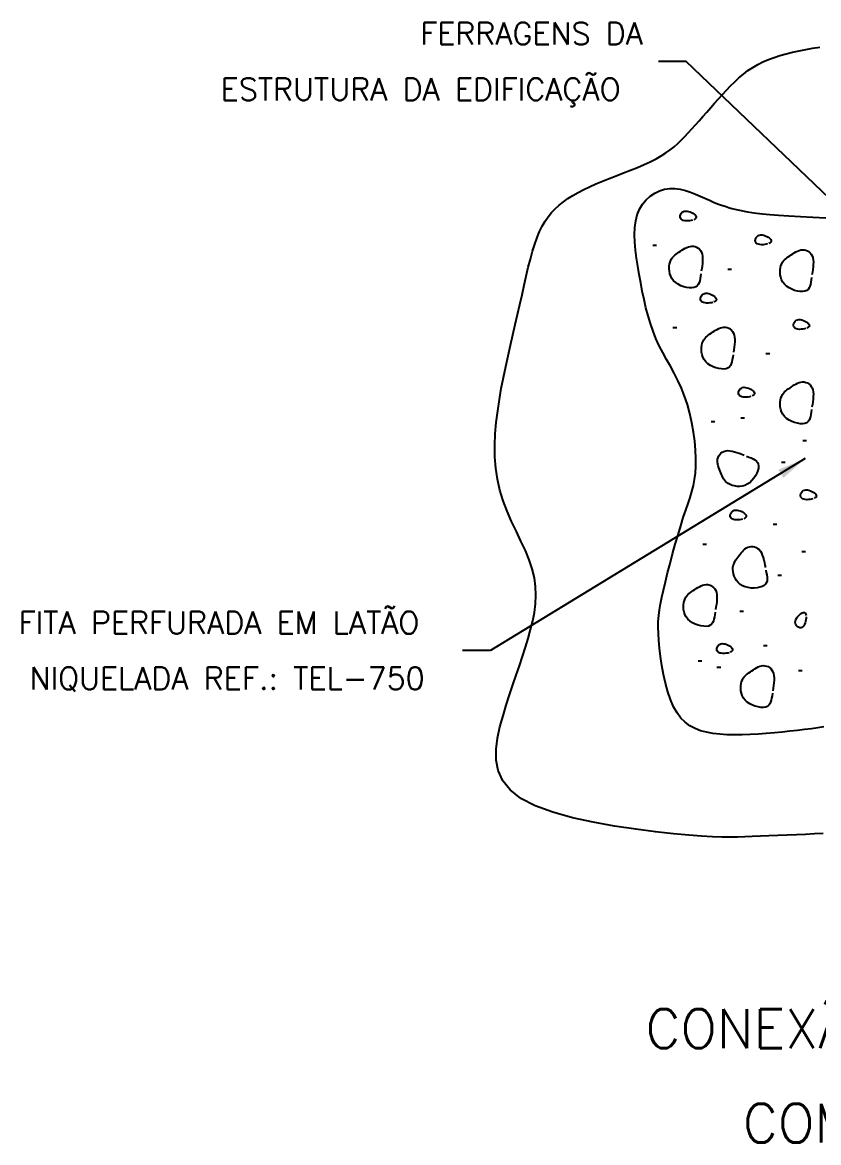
# Model space of a CAD drawing. Header units: millimetres. Extents: x -5452.7 to -5435.1, y -4666.2 to -4655.8.
# Drawn here: x -5452.66 to -5445.5, y -4666.17 to -4656.08 of the extents above; entities that cross this region are included whole.
import ezdxf
from ezdxf.enums import TextEntityAlignment as Align

# ---------------------------------------------------------------- set-up
doc = ezdxf.new("R2010")
doc.units = ezdxf.units.MM
doc.header["$LTSCALE"] = 10
doc.layers.add('Termotécnica', color=7, linetype='Continuous')
doc.styles.add('r140', font='romans.shx')
doc.styles.add('r80', font='romans.shx')

msp = doc.modelspace()

# ---------------------------------------------------------------- linework, layer by layer
at = {"layer": 'Termotécnica', "color": 2, "ltscale": 1.6}
for p, q in [((-5446.687, -4656.435), (-5446.937, -4656.435)), ((-5445.263, -4657.798), (-5446.687, -4656.435)), ((-5445.616, -4660.008), (-5448.451, -4661.737)), ((-5448.336, -4660.39), (-5448.366, -4660.294)), ((-5448.451, -4661.737), (-5448.701, -4661.737))]:
    msp.add_line(p, q, dxfattribs=at)
at = {"layer": 'Termotécnica', "color": 1}
for p, q in [((-5446.989, -4658.088), (-5446.955, -4658.088)), ((-5446.313, -4658.303), (-5446.28, -4658.303)), ((-5447.097, -4658.428), (-5447.11, -4658.353)), ((-5446.807, -4658.828), (-5446.773, -4658.828)), ((-5445.97, -4659.064), (-5445.936, -4659.064)), ((-5446.464, -4659.676), (-5446.43, -4659.676)), ((-5446.195, -4659.644), (-5446.162, -4659.644)), ((-5445.638, -4659.848), (-5445.604, -4659.848)), ((-5445.831, -4660.041), (-5445.797, -4660.041)), ((-5445.906, -4660.599), (-5445.872, -4660.599)), ((-5446.539, -4660.781), (-5446.505, -4660.781)), ((-5445.648, -4660.845), (-5445.615, -4660.845)), ((-5445.863, -4661.06), (-5445.829, -4661.06)), ((-5446.206, -4661.382), (-5446.172, -4661.382)), ((-5445.992, -4661.693), (-5445.958, -4661.693)), ((-5446.58, -4661.83), (-5446.546, -4661.83)), ((-5446.411, -4661.886), (-5446.377, -4661.886)), ((-5445.678, -4661.918), (-5445.644, -4661.918))]:
    msp.add_line(p, q, dxfattribs=at)
at = {"layer": 'Termotécnica', "color": 2, "ltscale": 1.6}
for points in [[(-5448.366, -4660.294), (-5448.388, -4660.195), (-5448.402, -4660.095), (-5448.41, -4659.993), (-5448.411, -4659.89), (-5448.407, -4659.787), (-5448.398, -4659.684), (-5448.385, -4659.581), (-5448.37, -4659.479), (-5448.353, -4659.378), (-5448.334, -4659.279), (-5448.313, -4659.181), (-5448.292, -4659.084), (-5448.27, -4658.989), (-5448.248, -4658.895), (-5448.227, -4658.802), (-5448.206, -4658.711), (-5448.185, -4658.621), (-5448.166, -4658.534), (-5448.147, -4658.448), (-5448.129, -4658.366), (-5448.11, -4658.287), (-5448.091, -4658.213), (-5448.072, -4658.143), (-5448.052, -4658.079), (-5448.031, -4658.02), (-5448.009, -4657.966), (-5447.985, -4657.918), (-5447.959, -4657.873), (-5447.931, -4657.832), (-5447.901, -4657.795), (-5447.868, -4657.76), (-5447.833, -4657.728), (-5447.794, -4657.697), (-5447.753, -4657.668), (-5447.708, -4657.64), (-5447.66, -4657.613), (-5447.61, -4657.587), (-5447.557, -4657.562), (-5447.501, -4657.537), (-5447.442, -4657.512), (-5447.38, -4657.487), (-5447.317, -4657.463), (-5447.253, -4657.438), (-5447.189, -4657.413), (-5447.127, -4657.388), (-5447.067, -4657.363), (-5447.011, -4657.337), (-5446.959, -4657.311), (-5446.912, -4657.285), (-5446.87, -4657.258), (-5446.832, -4657.231), (-5446.797, -4657.202), (-5446.764, -4657.173), (-5446.732, -4657.142), (-5446.701, -4657.111), (-5446.67, -4657.077), (-5446.638, -4657.042), (-5446.605, -4657.006), (-5446.572, -4656.968), (-5446.537, -4656.929), (-5446.503, -4656.89), (-5446.467, -4656.85), (-5446.432, -4656.81), (-5446.396, -4656.77), (-5446.36, -4656.731), (-5446.325, -4656.692), (-5446.288, -4656.654), (-5446.251, -4656.617), (-5446.213, -4656.582), (-5446.173, -4656.549), (-5446.132, -4656.517), (-5446.089, -4656.489), (-5446.044, -4656.463), (-5445.997, -4656.439), (-5445.948, -4656.418), (-5445.897, -4656.399), (-5445.844, -4656.381), (-5445.789, -4656.366), (-5445.732, -4656.352), (-5445.672, -4656.339), (-5445.611, -4656.327), (-5445.549, -4656.316), (-5445.485, -4656.307)], [(-5445.453, -4663.383), (-5445.532, -4663.388), (-5445.613, -4663.392), (-5445.696, -4663.396), (-5445.78, -4663.4), (-5445.862, -4663.403), (-5445.943, -4663.406), (-5446.02, -4663.409), (-5446.093, -4663.412), (-5446.16, -4663.415), (-5446.226, -4663.417), (-5446.294, -4663.418), (-5446.368, -4663.417), (-5446.452, -4663.414), (-5446.549, -4663.408), (-5446.665, -4663.399), (-5446.802, -4663.386), (-5446.963, -4663.369), (-5447.142, -4663.346), (-5447.332, -4663.318), (-5447.525, -4663.283), (-5447.713, -4663.242), (-5447.89, -4663.193), (-5448.047, -4663.135), (-5448.176, -4663.068), (-5448.274, -4662.992), (-5448.34, -4662.909), (-5448.381, -4662.818), (-5448.399, -4662.723), (-5448.4, -4662.625), (-5448.387, -4662.525), (-5448.365, -4662.425), (-5448.337, -4662.326), (-5448.308, -4662.23), (-5448.278, -4662.137), (-5448.248, -4662.047), (-5448.218, -4661.959), (-5448.189, -4661.874), (-5448.161, -4661.79), (-5448.135, -4661.708), (-5448.111, -4661.628), (-5448.089, -4661.549), (-5448.07, -4661.471), (-5448.055, -4661.394), (-5448.046, -4661.317), (-5448.042, -4661.24), (-5448.045, -4661.162), (-5448.055, -4661.083), (-5448.074, -4661.003), (-5448.102, -4660.921), (-5448.136, -4660.838), (-5448.176, -4660.752), (-5448.217, -4660.665), (-5448.26, -4660.575), (-5448.3, -4660.484), (-5448.336, -4660.39)]]:
    msp.add_lwpolyline(points, dxfattribs=at)
at = {"layer": 'Termotécnica', "color": 1}
for points in [[(-5447.11, -4658.353), (-5447.123, -4658.278), (-5447.134, -4658.204), (-5447.143, -4658.132), (-5447.149, -4658.062), (-5447.152, -4657.994), (-5447.149, -4657.93), (-5447.142, -4657.87), (-5447.128, -4657.814), (-5447.107, -4657.764), (-5447.08, -4657.719), (-5447.048, -4657.679), (-5447.011, -4657.646), (-5446.97, -4657.619), (-5446.927, -4657.598), (-5446.882, -4657.584), (-5446.835, -4657.577), (-5446.789, -4657.577), (-5446.742, -4657.584), (-5446.695, -4657.595), (-5446.65, -4657.61), (-5446.605, -4657.628), (-5446.561, -4657.647), (-5446.519, -4657.666), (-5446.479, -4657.684), (-5446.441, -4657.7), (-5446.405, -4657.715), (-5446.371, -4657.727), (-5446.338, -4657.738), (-5446.307, -4657.748), (-5446.278, -4657.757), (-5446.249, -4657.764), (-5446.222, -4657.771), (-5446.194, -4657.777), (-5446.166, -4657.783), (-5446.135, -4657.789), (-5446.098, -4657.794), (-5446.054, -4657.8), (-5446, -4657.805), (-5445.935, -4657.811), (-5445.857, -4657.817), (-5445.764, -4657.824), (-5445.659, -4657.831), (-5445.547, -4657.837), (-5445.43, -4657.843)], [(-5446.631, -4657.862), (-5446.643, -4657.866), (-5446.657, -4657.868), (-5446.672, -4657.869), (-5446.687, -4657.869), (-5446.701, -4657.868), (-5446.714, -4657.865), (-5446.725, -4657.861), (-5446.733, -4657.854), (-5446.739, -4657.846), (-5446.741, -4657.836), (-5446.741, -4657.825), (-5446.739, -4657.815), (-5446.733, -4657.804), (-5446.726, -4657.795), (-5446.717, -4657.788), (-5446.706, -4657.783), (-5446.694, -4657.781), (-5446.68, -4657.781), (-5446.666, -4657.784), (-5446.652, -4657.788), (-5446.639, -4657.794), (-5446.627, -4657.801), (-5446.616, -4657.809), (-5446.608, -4657.816), (-5446.602, -4657.824), (-5446.599, -4657.831), (-5446.599, -4657.837), (-5446.601, -4657.843), (-5446.605, -4657.849), (-5446.611, -4657.854), (-5446.62, -4657.859)], [(-5445.955, -4658.077), (-5445.968, -4658.08), (-5445.981, -4658.083), (-5445.996, -4658.084), (-5446.011, -4658.084), (-5446.025, -4658.083), (-5446.038, -4658.08), (-5446.049, -4658.075), (-5446.057, -4658.069), (-5446.063, -4658.06), (-5446.066, -4658.05), (-5446.065, -4658.04), (-5446.063, -4658.029), (-5446.058, -4658.019), (-5446.05, -4658.01), (-5446.041, -4658.002), (-5446.03, -4657.997), (-5446.018, -4657.995), (-5446.004, -4657.996), (-5445.99, -4657.998), (-5445.977, -4658.003), (-5445.963, -4658.009), (-5445.951, -4658.016), (-5445.94, -4658.023), (-5445.932, -4658.031), (-5445.926, -4658.038), (-5445.923, -4658.045), (-5445.923, -4658.052), (-5445.925, -4658.058), (-5445.929, -4658.063), (-5445.935, -4658.069), (-5445.944, -4658.073)], [(-5446.556, -4658.346), (-5446.559, -4658.368), (-5446.562, -4658.389), (-5446.566, -4658.408), (-5446.572, -4658.426), (-5446.579, -4658.441), (-5446.588, -4658.454), (-5446.6, -4658.464), (-5446.616, -4658.47), (-5446.636, -4658.473), (-5446.659, -4658.473), (-5446.684, -4658.469), (-5446.709, -4658.462), (-5446.735, -4658.453), (-5446.76, -4658.44), (-5446.782, -4658.425), (-5446.801, -4658.408), (-5446.816, -4658.388), (-5446.827, -4658.367), (-5446.835, -4658.345), (-5446.839, -4658.322), (-5446.841, -4658.3), (-5446.84, -4658.278), (-5446.837, -4658.258), (-5446.832, -4658.24), (-5446.826, -4658.224), (-5446.819, -4658.21), (-5446.81, -4658.198), (-5446.8, -4658.188), (-5446.79, -4658.178), (-5446.778, -4658.169), (-5446.766, -4658.161), (-5446.753, -4658.152), (-5446.74, -4658.143), (-5446.726, -4658.133), (-5446.712, -4658.124), (-5446.698, -4658.116), (-5446.683, -4658.109), (-5446.668, -4658.103), (-5446.653, -4658.099), (-5446.638, -4658.097), (-5446.623, -4658.098), (-5446.608, -4658.101), (-5446.594, -4658.106), (-5446.581, -4658.114), (-5446.569, -4658.124), (-5446.559, -4658.137), (-5446.551, -4658.151), (-5446.545, -4658.168), (-5446.541, -4658.187), (-5446.54, -4658.208), (-5446.54, -4658.229), (-5446.542, -4658.252), (-5446.545, -4658.276), (-5446.548, -4658.299), (-5446.552, -4658.323)], [(-5445.558, -4658.378), (-5445.561, -4658.4), (-5445.565, -4658.421), (-5445.569, -4658.441), (-5445.574, -4658.458), (-5445.581, -4658.473), (-5445.59, -4658.486), (-5445.603, -4658.496), (-5445.619, -4658.502), (-5445.638, -4658.505), (-5445.661, -4658.505), (-5445.686, -4658.501), (-5445.712, -4658.495), (-5445.737, -4658.485), (-5445.762, -4658.473), (-5445.784, -4658.458), (-5445.803, -4658.44), (-5445.818, -4658.421), (-5445.83, -4658.399), (-5445.837, -4658.377), (-5445.842, -4658.355), (-5445.843, -4658.332), (-5445.842, -4658.31), (-5445.839, -4658.29), (-5445.835, -4658.272), (-5445.828, -4658.256), (-5445.821, -4658.242), (-5445.812, -4658.23), (-5445.803, -4658.22), (-5445.792, -4658.21), (-5445.781, -4658.201), (-5445.769, -4658.193), (-5445.756, -4658.184), (-5445.743, -4658.175), (-5445.729, -4658.166), (-5445.715, -4658.157), (-5445.7, -4658.148), (-5445.686, -4658.141), (-5445.671, -4658.135), (-5445.656, -4658.131), (-5445.641, -4658.129), (-5445.626, -4658.13), (-5445.611, -4658.133), (-5445.597, -4658.138), (-5445.584, -4658.146), (-5445.572, -4658.157), (-5445.562, -4658.169), (-5445.553, -4658.184), (-5445.547, -4658.2), (-5445.544, -4658.219), (-5445.542, -4658.24), (-5445.543, -4658.262), (-5445.544, -4658.284), (-5445.547, -4658.308), (-5445.551, -4658.331), (-5445.555, -4658.355)], [(-5445.449, -4662.425), (-5445.502, -4662.433), (-5445.56, -4662.441), (-5445.622, -4662.449), (-5445.687, -4662.457), (-5445.754, -4662.464), (-5445.823, -4662.471), (-5445.894, -4662.478), (-5445.967, -4662.484), (-5446.039, -4662.49), (-5446.111, -4662.494), (-5446.183, -4662.496), (-5446.253, -4662.497), (-5446.321, -4662.495), (-5446.386, -4662.491), (-5446.447, -4662.484), (-5446.505, -4662.473), (-5446.559, -4662.459), (-5446.608, -4662.44), (-5446.654, -4662.415), (-5446.696, -4662.383), (-5446.735, -4662.345), (-5446.769, -4662.299), (-5446.801, -4662.244), (-5446.828, -4662.179), (-5446.852, -4662.108), (-5446.873, -4662.031), (-5446.891, -4661.952), (-5446.906, -4661.872), (-5446.918, -4661.792), (-5446.927, -4661.717), (-5446.934, -4661.647), (-5446.938, -4661.585), (-5446.94, -4661.528), (-5446.939, -4661.475), (-5446.935, -4661.423), (-5446.929, -4661.371), (-5446.92, -4661.317), (-5446.908, -4661.258), (-5446.893, -4661.193), (-5446.875, -4661.119), (-5446.855, -4661.039), (-5446.833, -4660.955), (-5446.81, -4660.868), (-5446.786, -4660.781), (-5446.761, -4660.696), (-5446.737, -4660.616), (-5446.714, -4660.541), (-5446.692, -4660.475), (-5446.671, -4660.414), (-5446.653, -4660.359), (-5446.637, -4660.305), (-5446.623, -4660.253), (-5446.612, -4660.199), (-5446.605, -4660.141), (-5446.601, -4660.078), (-5446.601, -4660.009), (-5446.604, -4659.933), (-5446.611, -4659.854), (-5446.622, -4659.771), (-5446.637, -4659.688), (-5446.655, -4659.605), (-5446.677, -4659.524), (-5446.702, -4659.447), (-5446.731, -4659.375), (-5446.762, -4659.306), (-5446.796, -4659.241), (-5446.83, -4659.178), (-5446.864, -4659.117), (-5446.898, -4659.055), (-5446.93, -4658.993), (-5446.96, -4658.929), (-5446.986, -4658.862), (-5447.01, -4658.794), (-5447.031, -4658.723), (-5447.05, -4658.651), (-5447.067, -4658.577), (-5447.083, -4658.503), (-5447.097, -4658.428)], [(-5446.448, -4658.603), (-5446.461, -4658.606), (-5446.475, -4658.608), (-5446.49, -4658.609), (-5446.504, -4658.61), (-5446.518, -4658.608), (-5446.531, -4658.605), (-5446.542, -4658.601), (-5446.551, -4658.594), (-5446.556, -4658.586), (-5446.559, -4658.576), (-5446.559, -4658.565), (-5446.556, -4658.555), (-5446.551, -4658.544), (-5446.544, -4658.535), (-5446.535, -4658.528), (-5446.524, -4658.523), (-5446.511, -4658.521), (-5446.498, -4658.521), (-5446.484, -4658.524), (-5446.47, -4658.529), (-5446.457, -4658.535), (-5446.444, -4658.541), (-5446.434, -4658.549), (-5446.426, -4658.556), (-5446.42, -4658.564), (-5446.417, -4658.571), (-5446.416, -4658.577), (-5446.418, -4658.583), (-5446.422, -4658.589), (-5446.429, -4658.594), (-5446.438, -4658.599)], [(-5446.266, -4659.075), (-5446.269, -4659.097), (-5446.273, -4659.118), (-5446.277, -4659.138), (-5446.282, -4659.155), (-5446.289, -4659.171), (-5446.298, -4659.183), (-5446.311, -4659.193), (-5446.327, -4659.2), (-5446.346, -4659.203), (-5446.369, -4659.202), (-5446.394, -4659.199), (-5446.42, -4659.192), (-5446.445, -4659.182), (-5446.47, -4659.17), (-5446.492, -4659.155), (-5446.511, -4659.137), (-5446.526, -4659.118), (-5446.538, -4659.097), (-5446.545, -4659.075), (-5446.55, -4659.052), (-5446.551, -4659.029), (-5446.55, -4659.008), (-5446.547, -4658.987), (-5446.543, -4658.969), (-5446.536, -4658.953), (-5446.529, -4658.939), (-5446.52, -4658.927), (-5446.511, -4658.917), (-5446.5, -4658.907), (-5446.489, -4658.899), (-5446.477, -4658.89), (-5446.464, -4658.881), (-5446.451, -4658.872), (-5446.437, -4658.863), (-5446.423, -4658.854), (-5446.408, -4658.846), (-5446.394, -4658.838), (-5446.379, -4658.832), (-5446.364, -4658.828), (-5446.349, -4658.826), (-5446.334, -4658.827), (-5446.319, -4658.83), (-5446.305, -4658.836), (-5446.292, -4658.844), (-5446.28, -4658.854), (-5446.27, -4658.866), (-5446.261, -4658.881), (-5446.255, -4658.898), (-5446.252, -4658.917), (-5446.25, -4658.937), (-5446.251, -4658.959), (-5446.252, -4658.982), (-5446.255, -4659.005), (-5446.259, -4659.029), (-5446.263, -4659.052)], [(-5445.612, -4658.839), (-5445.624, -4658.842), (-5445.638, -4658.844), (-5445.653, -4658.845), (-5445.668, -4658.846), (-5445.682, -4658.844), (-5445.695, -4658.841), (-5445.706, -4658.837), (-5445.714, -4658.83), (-5445.72, -4658.822), (-5445.722, -4658.812), (-5445.722, -4658.801), (-5445.719, -4658.791), (-5445.714, -4658.78), (-5445.707, -4658.771), (-5445.698, -4658.764), (-5445.687, -4658.759), (-5445.675, -4658.757), (-5445.661, -4658.757), (-5445.647, -4658.76), (-5445.633, -4658.765), (-5445.62, -4658.771), (-5445.608, -4658.777), (-5445.597, -4658.785), (-5445.589, -4658.792), (-5445.583, -4658.8), (-5445.58, -4658.807), (-5445.579, -4658.813), (-5445.581, -4658.819), (-5445.586, -4658.825), (-5445.592, -4658.83), (-5445.601, -4658.835)], [(-5445.558, -4659.569), (-5445.561, -4659.591), (-5445.565, -4659.612), (-5445.569, -4659.631), (-5445.574, -4659.649), (-5445.581, -4659.664), (-5445.59, -4659.677), (-5445.603, -4659.687), (-5445.619, -4659.693), (-5445.638, -4659.696), (-5445.661, -4659.696), (-5445.686, -4659.692), (-5445.712, -4659.685), (-5445.737, -4659.676), (-5445.762, -4659.663), (-5445.784, -4659.648), (-5445.803, -4659.631), (-5445.818, -4659.611), (-5445.83, -4659.59), (-5445.837, -4659.568), (-5445.842, -4659.545), (-5445.843, -4659.523), (-5445.842, -4659.501), (-5445.839, -4659.481), (-5445.835, -4659.463), (-5445.828, -4659.447), (-5445.821, -4659.433), (-5445.812, -4659.421), (-5445.803, -4659.41), (-5445.792, -4659.401), (-5445.781, -4659.392), (-5445.769, -4659.383), (-5445.756, -4659.375), (-5445.743, -4659.366), (-5445.729, -4659.356), (-5445.715, -4659.347), (-5445.7, -4659.339), (-5445.686, -4659.332), (-5445.671, -4659.326), (-5445.656, -4659.322), (-5445.641, -4659.32), (-5445.626, -4659.32), (-5445.611, -4659.324), (-5445.597, -4659.329), (-5445.584, -4659.337), (-5445.572, -4659.347), (-5445.562, -4659.36), (-5445.553, -4659.374), (-5445.547, -4659.391), (-5445.544, -4659.41), (-5445.542, -4659.431), (-5445.543, -4659.452), (-5445.544, -4659.475), (-5445.547, -4659.499), (-5445.551, -4659.522), (-5445.555, -4659.546)], [(-5446.105, -4659.45), (-5446.118, -4659.453), (-5446.132, -4659.456), (-5446.146, -4659.457), (-5446.161, -4659.457), (-5446.175, -4659.456), (-5446.188, -4659.453), (-5446.199, -4659.448), (-5446.208, -4659.442), (-5446.213, -4659.433), (-5446.216, -4659.424), (-5446.216, -4659.413), (-5446.213, -4659.402), (-5446.208, -4659.392), (-5446.201, -4659.383), (-5446.191, -4659.375), (-5446.181, -4659.37), (-5446.168, -4659.368), (-5446.155, -4659.369), (-5446.141, -4659.372), (-5446.127, -4659.376), (-5446.113, -4659.382), (-5446.101, -4659.389), (-5446.091, -4659.396), (-5446.082, -4659.404), (-5446.077, -4659.411), (-5446.073, -4659.418), (-5446.073, -4659.425), (-5446.075, -4659.431), (-5446.079, -4659.437), (-5446.086, -4659.442), (-5446.094, -4659.446)], [(-5446.144, -4659.988), (-5446.123, -4659.997), (-5446.103, -4660.004), (-5446.085, -4660.013), (-5446.069, -4660.022), (-5446.056, -4660.032), (-5446.046, -4660.044), (-5446.039, -4660.058), (-5446.036, -4660.075), (-5446.037, -4660.095), (-5446.043, -4660.117), (-5446.052, -4660.14), (-5446.064, -4660.164), (-5446.079, -4660.187), (-5446.097, -4660.208), (-5446.116, -4660.227), (-5446.138, -4660.241), (-5446.16, -4660.252), (-5446.183, -4660.258), (-5446.206, -4660.26), (-5446.229, -4660.26), (-5446.252, -4660.256), (-5446.273, -4660.251), (-5446.292, -4660.243), (-5446.309, -4660.234), (-5446.323, -4660.225), (-5446.335, -4660.215), (-5446.344, -4660.204), (-5446.352, -4660.192), (-5446.359, -4660.179), (-5446.365, -4660.166), (-5446.371, -4660.153), (-5446.377, -4660.138), (-5446.383, -4660.123), (-5446.389, -4660.108), (-5446.394, -4660.092), (-5446.399, -4660.076), (-5446.403, -4660.06), (-5446.406, -4660.044), (-5446.406, -4660.029), (-5446.405, -4660.014), (-5446.401, -4659.999), (-5446.395, -4659.985), (-5446.386, -4659.973), (-5446.375, -4659.962), (-5446.363, -4659.953), (-5446.348, -4659.945), (-5446.332, -4659.941), (-5446.314, -4659.938), (-5446.295, -4659.939), (-5446.275, -4659.942), (-5446.254, -4659.948), (-5446.232, -4659.954), (-5446.21, -4659.962), (-5446.188, -4659.971), (-5446.165, -4659.98)], [(-5445.547, -4660.373), (-5445.56, -4660.376), (-5445.574, -4660.378), (-5445.588, -4660.379), (-5445.603, -4660.38), (-5445.617, -4660.378), (-5445.63, -4660.375), (-5445.641, -4660.371), (-5445.65, -4660.364), (-5445.655, -4660.356), (-5445.658, -4660.346), (-5445.658, -4660.335), (-5445.655, -4660.325), (-5445.65, -4660.314), (-5445.643, -4660.305), (-5445.634, -4660.298), (-5445.623, -4660.293), (-5445.61, -4660.291), (-5445.597, -4660.291), (-5445.583, -4660.294), (-5445.569, -4660.299), (-5445.556, -4660.305), (-5445.543, -4660.311), (-5445.533, -4660.319), (-5445.524, -4660.326), (-5445.519, -4660.334), (-5445.516, -4660.341), (-5445.515, -4660.347), (-5445.517, -4660.353), (-5445.521, -4660.359), (-5445.528, -4660.364), (-5445.536, -4660.369)], [(-5446.18, -4660.555), (-5446.193, -4660.558), (-5446.207, -4660.561), (-5446.221, -4660.562), (-5446.236, -4660.562), (-5446.25, -4660.561), (-5446.263, -4660.558), (-5446.274, -4660.553), (-5446.283, -4660.547), (-5446.288, -4660.538), (-5446.291, -4660.528), (-5446.291, -4660.518), (-5446.288, -4660.507), (-5446.283, -4660.497), (-5446.276, -4660.488), (-5446.267, -4660.48), (-5446.256, -4660.475), (-5446.243, -4660.473), (-5446.23, -4660.474), (-5446.216, -4660.476), (-5446.202, -4660.481), (-5446.188, -4660.487), (-5446.176, -4660.494), (-5446.166, -4660.501), (-5446.157, -4660.509), (-5446.152, -4660.516), (-5446.149, -4660.523), (-5446.148, -4660.53), (-5446.15, -4660.536), (-5446.154, -4660.541), (-5446.161, -4660.547), (-5446.169, -4660.551)], [(-5445.971, -4661.014), (-5445.967, -4661.036), (-5445.963, -4661.057), (-5445.96, -4661.076), (-5445.959, -4661.095), (-5445.96, -4661.111), (-5445.965, -4661.126), (-5445.973, -4661.14), (-5445.986, -4661.151), (-5446.004, -4661.161), (-5446.025, -4661.168), (-5446.05, -4661.173), (-5446.076, -4661.175), (-5446.104, -4661.175), (-5446.131, -4661.171), (-5446.157, -4661.165), (-5446.181, -4661.155), (-5446.202, -4661.142), (-5446.219, -4661.125), (-5446.234, -4661.107), (-5446.246, -4661.087), (-5446.255, -4661.067), (-5446.261, -4661.046), (-5446.265, -4661.026), (-5446.267, -4661.007), (-5446.267, -4660.99), (-5446.264, -4660.974), (-5446.26, -4660.96), (-5446.255, -4660.947), (-5446.248, -4660.934), (-5446.24, -4660.922), (-5446.232, -4660.91), (-5446.222, -4660.898), (-5446.213, -4660.885), (-5446.203, -4660.871), (-5446.193, -4660.858), (-5446.182, -4660.845), (-5446.171, -4660.833), (-5446.159, -4660.823), (-5446.146, -4660.814), (-5446.132, -4660.807), (-5446.118, -4660.803), (-5446.103, -4660.801), (-5446.088, -4660.801), (-5446.073, -4660.804), (-5446.058, -4660.81), (-5446.045, -4660.818), (-5446.032, -4660.829), (-5446.02, -4660.843), (-5446.011, -4660.859), (-5446.003, -4660.878), (-5445.996, -4660.899), (-5445.99, -4660.921), (-5445.984, -4660.944), (-5445.98, -4660.968), (-5445.975, -4660.991)], [(-5446.427, -4661.392), (-5446.43, -4661.415), (-5446.434, -4661.435), (-5446.438, -4661.455), (-5446.443, -4661.472), (-5446.45, -4661.488), (-5446.459, -4661.5), (-5446.472, -4661.51), (-5446.488, -4661.517), (-5446.507, -4661.52), (-5446.53, -4661.519), (-5446.555, -4661.516), (-5446.581, -4661.509), (-5446.606, -4661.499), (-5446.631, -4661.487), (-5446.653, -4661.472), (-5446.672, -4661.455), (-5446.687, -4661.435), (-5446.699, -4661.414), (-5446.706, -4661.392), (-5446.711, -4661.369), (-5446.712, -4661.347), (-5446.711, -4661.325), (-5446.708, -4661.305), (-5446.703, -4661.286), (-5446.697, -4661.27), (-5446.69, -4661.257), (-5446.681, -4661.245), (-5446.672, -4661.234), (-5446.661, -4661.225), (-5446.65, -4661.216), (-5446.638, -4661.207), (-5446.625, -4661.198), (-5446.611, -4661.189), (-5446.598, -4661.18), (-5446.584, -4661.171), (-5446.569, -4661.163), (-5446.554, -4661.155), (-5446.54, -4661.15), (-5446.525, -4661.145), (-5446.509, -4661.144), (-5446.494, -4661.144), (-5446.48, -4661.147), (-5446.466, -4661.153), (-5446.453, -4661.161), (-5446.441, -4661.171), (-5446.43, -4661.183), (-5446.422, -4661.198), (-5446.416, -4661.215), (-5446.413, -4661.234), (-5446.411, -4661.254), (-5446.412, -4661.276), (-5446.413, -4661.299), (-5446.416, -4661.322), (-5446.42, -4661.346), (-5446.423, -4661.369)], [(-5445.608, -4661.434), (-5445.609, -4661.447), (-5445.611, -4661.461), (-5445.614, -4661.475), (-5445.618, -4661.489), (-5445.623, -4661.502), (-5445.63, -4661.514), (-5445.638, -4661.523), (-5445.646, -4661.529), (-5445.656, -4661.532), (-5445.666, -4661.532), (-5445.676, -4661.528), (-5445.686, -4661.523), (-5445.694, -4661.515), (-5445.701, -4661.505), (-5445.705, -4661.494), (-5445.706, -4661.482), (-5445.705, -4661.47), (-5445.7, -4661.457), (-5445.693, -4661.444), (-5445.685, -4661.433), (-5445.675, -4661.422), (-5445.665, -4661.412), (-5445.655, -4661.404), (-5445.645, -4661.398), (-5445.636, -4661.395), (-5445.629, -4661.394), (-5445.622, -4661.396), (-5445.617, -4661.399), (-5445.613, -4661.405), (-5445.61, -4661.413), (-5445.608, -4661.423)], [(-5446.302, -4661.757), (-5446.314, -4661.76), (-5446.328, -4661.762), (-5446.343, -4661.764), (-5446.358, -4661.764), (-5446.372, -4661.762), (-5446.385, -4661.76), (-5446.396, -4661.755), (-5446.404, -4661.749), (-5446.41, -4661.74), (-5446.412, -4661.73), (-5446.412, -4661.72), (-5446.409, -4661.709), (-5446.404, -4661.699), (-5446.397, -4661.689), (-5446.388, -4661.682), (-5446.377, -4661.677), (-5446.365, -4661.675), (-5446.351, -4661.676), (-5446.337, -4661.678), (-5446.323, -4661.683), (-5446.31, -4661.689), (-5446.298, -4661.696), (-5446.287, -4661.703), (-5446.279, -4661.711), (-5446.273, -4661.718), (-5446.27, -4661.725), (-5446.27, -4661.732), (-5446.271, -4661.738), (-5446.276, -4661.743), (-5446.282, -4661.748), (-5446.291, -4661.753)], [(-5445.912, -4662.122), (-5445.915, -4662.144), (-5445.919, -4662.165), (-5445.923, -4662.184), (-5445.928, -4662.202), (-5445.935, -4662.217), (-5445.944, -4662.23), (-5445.957, -4662.24), (-5445.973, -4662.246), (-5445.992, -4662.249), (-5446.015, -4662.249), (-5446.04, -4662.245), (-5446.066, -4662.238), (-5446.091, -4662.229), (-5446.116, -4662.216), (-5446.138, -4662.201), (-5446.157, -4662.184), (-5446.172, -4662.165), (-5446.184, -4662.143), (-5446.191, -4662.121), (-5446.196, -4662.099), (-5446.197, -4662.076), (-5446.196, -4662.054), (-5446.193, -4662.034), (-5446.189, -4662.016), (-5446.182, -4662), (-5446.175, -4661.986), (-5446.166, -4661.974), (-5446.157, -4661.964), (-5446.146, -4661.954), (-5446.135, -4661.945), (-5446.123, -4661.937), (-5446.11, -4661.928), (-5446.097, -4661.919), (-5446.083, -4661.91), (-5446.069, -4661.901), (-5446.054, -4661.892), (-5446.04, -4661.885), (-5446.025, -4661.879), (-5446.01, -4661.875), (-5445.995, -4661.873), (-5445.98, -4661.874), (-5445.965, -4661.877), (-5445.951, -4661.882), (-5445.938, -4661.89), (-5445.926, -4661.9), (-5445.916, -4661.913), (-5445.907, -4661.928), (-5445.901, -4661.944), (-5445.898, -4661.963), (-5445.896, -4661.984), (-5445.897, -4662.005), (-5445.898, -4662.028), (-5445.901, -4662.052), (-5445.905, -4662.075), (-5445.909, -4662.099)]]:
    msp.add_lwpolyline(points, dxfattribs=at)
at = {"layer": 'Termotécnica', "color": 2, "ltscale": 1.6}
msp.add_solid([(-5445.812, -4660.183), (-5445.858, -4660.11), (-5445.616, -4660.008)], dxfattribs=at)

# ---------------------------------------------------------------- texts
at = {"layer": 'Termotécnica', "color": 2, "ltscale": 12.5, "style": 'r80'}
for s, p in [('FERRAGENS DA ', (-5449.083, -4656.283)), ('ESTRUTURA DA EDIFICAÇÃO', (-5450.879, -4656.785)), ('FITA PERFURADA EM LATÃO ', (-5452.699, -4661.586)), ('NIQUELADA REF.: TEL-750', (-5452.6, -4662.087))]:
    msp.add_text(s, height=0.2, dxfattribs=at).set_placement(p)
at = {"layer": 'Termotécnica', "color": 5, "style": 'r140'}
for s, p in [('CONEXÃO DAS TUBULAÇÕES', (-5443.808, -4665.42)), ('COM AS FERRAGENS', (-5443.808, -4666.271))]:
    msp.add_text(s, height=0.35, dxfattribs=at).set_placement(p, align=Align.BOTTOM_CENTER)

doc.saveas('drawing.dxf')
